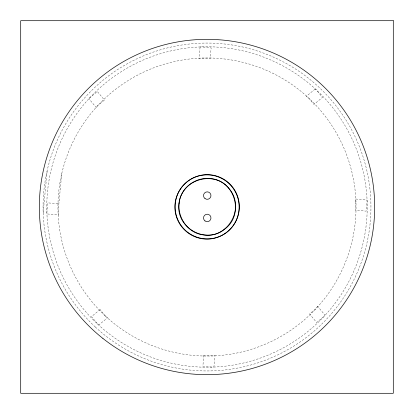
<?xml version="1.0" encoding="UTF-8"?>
<svg xmlns="http://www.w3.org/2000/svg" width="414" height="414" viewBox="0 0 414 414"><rect width="100%" height="100%" fill="white"/><g stroke="black" fill="none" stroke-linecap="round" stroke-linejoin="round"><path stroke-width="0.31" stroke-dasharray="2.07 1.55" d="M43.16 212.853L47.227 170.252M61.753 173.59L58.053 212.32L58.509 215.021L47.087 213.934L46.885 212.724L47.827 202.855L58.86 203.905M200.065 47.087L198.979 58.509L201.68 58.053L210.095 58.86L211.145 47.827L201.276 46.885L200.065 47.087M203.905 355.14L202.855 366.173L212.724 367.114L213.934 366.913L215.021 355.491L212.32 355.947L203.905 355.14M355.947 201.68L355.14 210.095L366.173 211.145L367.114 201.276L366.913 200.065L355.491 198.979L355.947 201.68M89.734 97.828L89.02 98.827L96.327 107.676L97.916 105.446L104.437 100.059L97.378 91.515L89.734 97.828M317.673 306.324L316.084 308.554L309.563 313.941L316.622 322.485L324.265 316.172L324.98 315.173L317.673 306.324M315.173 89.02L306.324 96.327L308.554 97.916L313.941 104.437L322.485 97.378L316.172 89.734L315.173 89.02M100.059 309.563L91.515 316.622L97.828 324.265L98.827 324.98L107.676 317.673L105.446 316.084L100.059 309.563M97.828 324.265A160.218 160.218 0 0 0 363.14 242.914A160.218 160.218 0 0 0 160.032 53.82A160.218 160.218 0 0 0 97.828 324.265M105.446 316.084A149.04 149.04 0 0 0 352.247 240.41A149.04 149.04 0 0 0 163.307 64.506A149.04 149.04 0 0 0 105.446 316.084M95.287 326.993A163.944 163.944 0 0 0 366.773 243.748A163.944 163.944 0 0 0 158.94 50.26A163.944 163.944 0 0 0 95.287 326.993"/><path stroke-width="0.62" d="M179.065 203.233C175.132 227.462 205.841 244.938 224.662 229.18C244.581 214.83 235.219 180.758 210.773 178.589C199.636 177.12 188.054 182.921 182.564 192.717C172.545 209.251 184.323 233.061 203.709 234.935C227.959 238.578 245.171 208.33 229.656 189.338C215.083 169.616 181.523 178.832 179.065 203.233M393.3 20.7L20.7 20.7L20.7 393.3L393.3 393.3L393.3 20.7M102.915 338.45A167.67 167.67 0 0 0 372.885 231.416A167.67 167.67 0 0 0 145.2 51.134A167.67 167.67 0 0 0 102.915 338.45M190.378 234.479A32.116 32.116 0 0 0 239.111 207.657A32.116 32.116 0 0 0 191.511 178.864A32.116 32.116 0 0 0 190.378 234.479M187.842 232.363A32.116 32.116 0 0 0 239.106 210.757A32.116 32.116 0 0 0 194.766 177.166A32.116 32.116 0 0 0 187.842 232.363M204.992 198.56A3.726 3.726 0 0 0 210.938 196.039A3.726 3.726 0 0 0 205.784 192.153A3.726 3.726 0 0 0 204.992 198.56M204.992 220.916A3.726 3.726 0 0 0 210.938 218.395A3.726 3.726 0 0 0 205.784 214.509A3.726 3.726 0 0 0 204.992 220.916"/></g></svg>
